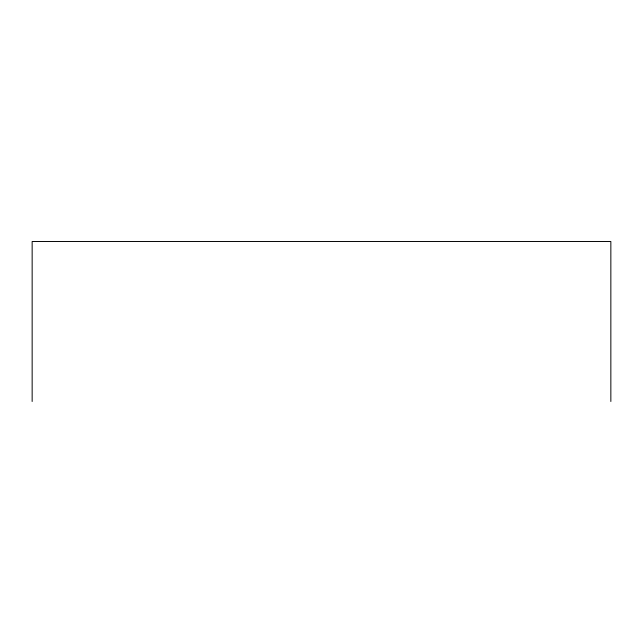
<?xml version="1.0" encoding="UTF-8"?>
<svg xmlns="http://www.w3.org/2000/svg" width="643" height="643" viewBox="0 0 643 643"><rect width="100%" height="100%" fill="white"/><g stroke="black" fill="none" stroke-linecap="round" stroke-linejoin="round"><path stroke-width="0.96" d="M610.85 401.489L610.85 241.511L32.15 241.511L32.15 401.489"/></g></svg>
